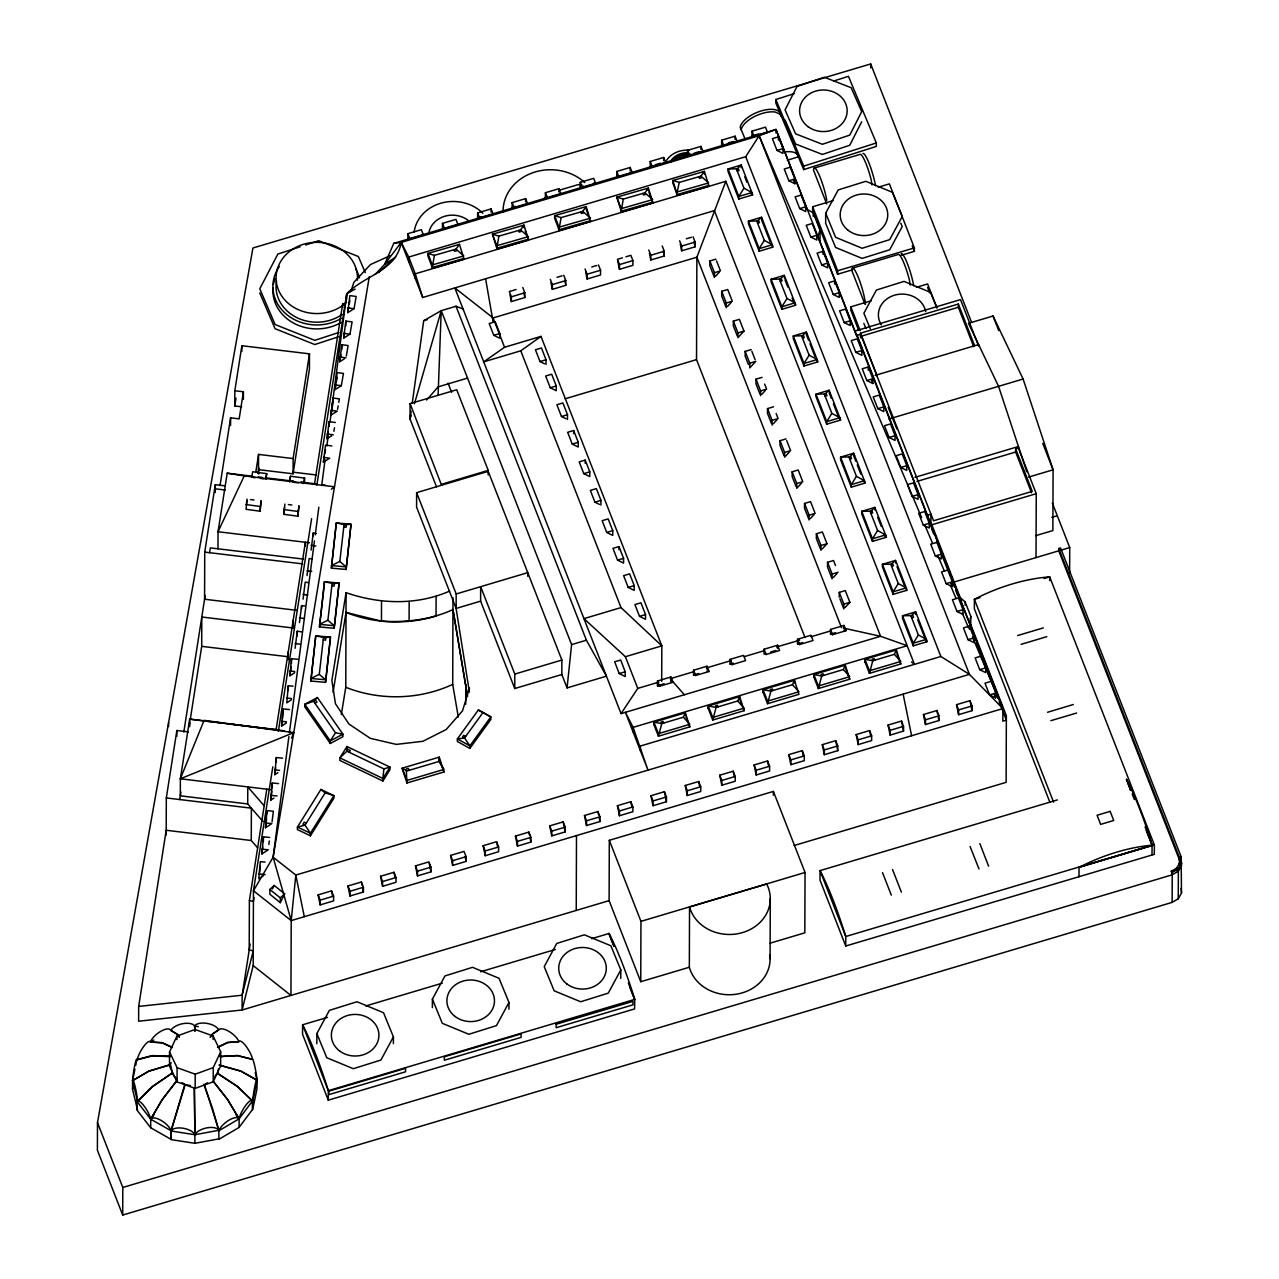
<?xml version="1.0" encoding="UTF-8"?>
<svg xmlns="http://www.w3.org/2000/svg" width="1279" height="1279" viewBox="0 0 1279 1279"><rect width="100%" height="100%" fill="white"/><g stroke="black" fill="none" stroke-linecap="round" stroke-linejoin="round"><path stroke-width="1.5" d="M971.48 322.116L870.695 63.95L252.938 247.998L97.492 1122.626L97.396 1150.221L122.704 1215.05L1172.14 902.382L1178.247 898.801L1181.508 893.014L1181.109 856.674L1060.579 547.972L1058.772 548.499L1058.772 550.817L1179.302 859.536L1179.302 857.218L1058.772 548.499M122.704 1215.05L122.8 1187.472L97.492 1122.626M137.556 1110.092L132.536 1089.228L132.568 1080.627A12.534 1.055 -81 0 1 134.743 1065.503A12.534 1.055 -81 0 1 136.885 1059.651L152.057 1055.591L170.347 1056.214M257.639 847.865L251.26 840.511L166.206 830.263L138.676 1006.429L138.628 1021.218L242.099 1009.994L609.108 900.64L609.316 840.303L773.395 791.413L805.035 872.486L804.827 932.823L770.134 943.167M150.714 1127.806L150.714 1119.141A12.534 3.437 59.3 0 0 143.903 1105.743A12.534 3.437 59.3 0 0 137.045 1101.555L152.073 1086.734L171.978 1073.161L177.365 1080.115L162.193 1099.78L150.73 1119.205L171.146 1130.78L171.114 1139.381L150.682 1127.742L137.013 1110.156L137.045 1101.555L150.73 1119.205A12.534 5.1 36.6 0 1 160.946 1120.324A12.534 5.1 36.6 0 1 171.146 1130.78L185.247 1084.512L182.018 1082.674M166.19 835.011L166.318 797.936L176.854 730.501L188.349 731.876M168.572 726.568L168.588 722.619M169.483 1066.094L169.531 1051.898L176.95 1036.07L195 1029.467L213.113 1035.974L220.675 1051.77L220.627 1065.967L213.209 1081.794L195.159 1088.397L177.046 1081.89L169.483 1066.094L171.13 1062.577M176.838 736.384L176.854 730.501M176.934 1039.619L176.95 1036.07M177.046 1081.89L177.094 1067.693L169.531 1051.898M284.082 730.773L189.692 719.134L180.371 778.783L180.307 795.826L247.71 803.947L262.866 821.406M189.66 726.712L189.692 719.134L203.441 720.796M190.411 1085.503L184.736 1084.624L170.954 1130.988L170.922 1139.589L194.92 1143.314L194.488 1088.013M195.159 1088.397L195.207 1074.2L213.257 1067.597L220.675 1051.77M190.427 718.494L201.698 646.343L201.794 617.006L291.852 627.845M225.072 485.844L215.288 484.677L204.736 552.112L204.576 599.227L296.584 610.307M213.097 1039.523L213.113 1035.974M213.209 1081.794L213.257 1067.597M215.256 492.527L215.288 484.677M217.99 548.803L218.038 531.744L227.198 473.198L252.427 476.236M230.572 425.459L230.604 417.833L239.173 418.857L243.41 391.758L234.84 390.734L241.875 345.714L309.486 353.851L309.438 369.087L293.067 473.806L258.518 469.649L258.566 454.413L293.131 458.569L293.067 473.806M241.651 406.802L234.776 405.971L234.84 390.734M213.513 1081.442L227.646 1099.492L239.157 1118.805L239.061 1127.423L252.411 1109.612L252.443 1101.011L237.398 1086.383L217.398 1073.065L214.232 1077.27M241.859 351.437L241.875 345.714M243.394 399.384L243.41 391.758M247.007 499.066L246.032 509.314L260.069 511.2L261.044 500.952L260.069 511.2M247.71 803.947L247.774 786.889L264.209 805.834M266.799 789.175L249.389 900.592L249.213 949.977L253.242 950.825L242.147 995.206L242.099 1009.994L253.194 965.613L253.45 890.76L272.811 766.872M251.26 840.511L251.371 808.168L166.318 797.936M258.742 473.965L258.758 468.05L257.91 473.55M255.208 1072.601L257.031 1080.179L256.999 1088.797L252.682 1109.756L252.714 1101.171A12.534 1.055 -81 0 1 254.889 1086.031A12.534 1.055 -81 0 1 257.031 1080.195A12.534 1.263 79.6 0 0 254.537 1065.119A12.534 1.263 79.6 0 0 252.011 1059.332L237.095 1055.623L221.219 1056.55M265.041 862.094L260.308 861.646L258.79 878.753L263.538 875.635M261.923 849.192L268.238 849.784L261.907 853.956L263.426 836.85L269.741 837.441M263.394 841.598L263.426 836.85M265.536 822.973L271.867 823.564L265.52 827.737L267.039 810.63L273.354 811.222L272.075 821.805M266.719 473.646L265.76 479.129L266.719 473.646L252.666 471.759L251.707 477.243L255.224 477.722M267.023 813.796L267.039 810.63M269.869 889.497L269.853 894.261L280.309 902.67L284.625 893.829L274.154 885.42L269.869 889.497L280.325 897.906L280.309 902.67M273.93 798.032L270.764 800.11L272.283 783.004L278.598 783.595M272.267 787.768L272.283 783.004M277.943 772.596L274.777 774.674L276.296 757.568L282.611 758.159M276.28 762.316L276.296 757.568M286.368 722.955L281.604 726.072L283.123 708.966L289.438 709.557M283.123 708.966L282.467 719.022M297.911 516.204L298.886 505.956L297.911 516.204L283.874 514.318L284.849 504.07M293.035 686.183L288.303 685.736L286.784 702.842L291.532 699.725M288.239 659.756L288.271 651.826M288.287 690.5L288.303 685.736M290.509 476.22L289.55 481.703L290.509 476.22L304.546 478.09L304.53 482.838L301.029 482.375M294.714 672.658L289.965 675.792L291.484 658.685L297.799 659.277M291.468 663.433L291.484 658.685M288.894 736.592L273.13 857.202L295.817 875.06L291.212 920.592L290.941 995.43L253.194 965.613M293.179 628.149L293.211 620.219M295.097 648.277L297.256 631.234L301.956 631.874M297.24 635.999L297.256 631.234M299.462 622.633L301.604 605.591L304.754 606.022M301.604 608.756L301.604 605.591M303.043 599.196L305.201 582.169L308.335 582.584M305.377 546.053L305.393 542.264L276.12 729.542M307.024 575.566L309.166 558.523L312.316 558.955M311.085 550.114L313.243 533.071L316.377 533.487M310.845 681.036L315.753 635.839L330.478 637.134L325.553 682.346L310.845 681.036L315.753 635.839L325.825 637.901L325.553 640.155L323.219 639.948M310.413 835.826L310.413 833.253L333.899 795.666L320.917 789.447L297.431 827.049L297.431 829.607L310.413 835.826L333.899 798.224L333.899 795.666L325.186 792.852L320.917 789.447M313.227 536.237L313.243 533.071M316.824 1043.728L316.856 1033.576L329.374 1010.378L356.985 1001.745L383.508 1012.712L393.42 1036.869L393.404 1043.632M319.462 626.95L324.37 581.737L339.095 583.048L334.187 628.261L319.462 626.95L324.147 586.246M320.15 904.892L320.166 900.144L318.119 894.884L331.549 890.871L333.611 896.131L333.595 900.896L320.15 904.892L318.119 894.884M323.411 457.386L329.678 458.218L323.395 462.135L325.537 445.108L331.821 445.939M324.354 584.311L324.37 581.737L334.443 583.816L334.171 586.07L331.837 585.862M325.553 682.346L330.478 637.134L323.475 637.693L319.27 674.337L325.569 679.773L310.845 678.462L319.27 674.337M331.693 435.771L326.976 438.713L329.119 421.67L335.402 422.518M329.103 426.435L329.119 421.67M628.341 982.911L634.768 999.379L634.576 1008.923L328.287 1100.18L328.319 1090.683A98.419 15.556 73.4 0 0 302.595 1024.783L327.472 1017.381M330.973 410.319L337.24 411.167L330.941 415.067L333.1 398.041L339.383 398.888L338.775 402.389M330.286 743.467L330.286 740.893L335.498 732.771L313.579 701.308L304.786 704.281L304.786 706.855L330.286 743.467L342.916 736.736L342.932 734.178L317.432 697.567L304.786 704.281L330.286 740.893L342.932 734.178L335.498 732.771M331.389 568.148L336.297 522.935L351.022 524.246L346.113 569.443L331.389 568.148L336.297 522.935L346.369 525.014L346.113 527.268L343.763 527.06M333.1 398.041L332.476 406.306M334.187 628.261L339.095 583.048L332.092 583.608L327.888 620.251L334.187 625.687L319.462 624.376L327.888 620.251M335.018 389.615L337.176 372.589L343.459 373.42L341.317 385.698L335.018 389.615L335.626 386.114M344.419 358.807L339.686 361.733L341.845 344.706L348.128 345.554L346.289 356.074M341.829 349.455L341.845 344.706M342.692 307.456L342.708 303.571L345.378 304.114M343.667 338.104L345.826 321.077L352.109 321.908L349.966 334.187L343.667 338.104L344.579 332.844M345.81 325.825L345.826 321.077M346.737 299.062L346.753 293.722C364.227 275.497 396.474 270.94 401.19 242.386L759.134 135.734L776.001 129.467L1002.896 708.55L1002.848 721.164L1006.349 720.109L999.187 701.771M341.333 714.561L345.762 687.287L346.081 592.673C379.495 604.28 416.89 605.511 449.648 591.074M346.113 569.443L351.022 524.246L344.035 524.806L339.814 561.449L346.113 566.885L331.405 565.574L339.814 561.449M347.744 312.652L349.886 295.609L356.17 296.456L354.043 308.735L347.744 312.652L348.655 307.392M346.977 749.094L346.977 746.52L389.983 767.096L389.967 769.67L382.885 781.021L339.878 760.445L339.894 757.871L346.977 746.52L346.913 751.189L339.894 757.871L382.885 778.447L382.885 781.021M349.966 896.003L349.998 891.255L347.936 885.995L361.381 881.998L363.428 887.258L363.412 892.007L349.966 896.003L347.936 885.995M467.57 696.224L452.958 609.555C430.719 619.883 405.731 622.649 381.446 621.13L381.526 601.37M382.581 886.299L382.597 881.535L380.55 876.275L393.98 872.278L396.042 877.538L396.026 882.286L382.581 886.299L380.55 876.275M407.889 233.689L407.873 238.438L409.951 238.949L423.397 234.936L421.335 229.676L407.889 233.689L409.951 238.949M406.93 783.004L402.15 768.199L439.257 757.136L444.021 771.956L406.93 783.004L406.258 769.015L408.225 768.423L408.976 770.374M408.704 261.635L408.72 257.063L401.19 242.386L393.788 243.346L384.643 264.321L375.179 274.457M409.088 621.306L409.168 601.546M488.194 474.941L488.21 470.4L456.715 389.743L410.095 403.636L410.047 419.032L436.523 486.851M415.259 278.39L415.275 273.818L408.72 257.063L745.721 156.677L759.134 135.734L921.647 517.611M416.634 492.655L416.586 507.123L456.139 608.436L480.616 601.146L480.664 586.677L514.798 674.081L514.75 688.534L561.833 674.513L561.881 660.044L488.194 471.327L416.634 492.655L456.187 593.968L456.139 608.436M417.498 875.891L417.514 871.143L415.467 865.883L428.897 861.87L430.959 867.13L430.943 871.878L417.498 875.891L415.467 865.883M432.382 1007.612L432.398 999.155L444.916 975.957L472.527 967.324L499.05 978.291L508.962 1002.448L508.946 1009.211M436.123 596.238L436.059 615.998A121.249 106.045 0.2 0 1 346.017 612.433L333.068 692.323M438.089 395.291L441.223 310.669L456.011 306.257L463.062 308.99M441.575 485.221L410.095 403.636M442.486 223.377L442.47 228.142L444.548 228.637L457.994 224.64L455.932 219.38L442.486 223.377L444.548 228.637M458.298 717.103L452.702 684.393L452.99 597.693M452.654 865.419L452.67 860.671L450.624 855.411L464.053 851.398L466.116 856.658L466.1 861.406L452.654 865.419L450.624 855.411M463.797 258.438L459.465 244.353L427.937 253.418L427.937 255.992L432.574 268.286L464.101 259.205L463.797 258.438L432.286 267.519L434.396 255.352L456.027 249.117L459.465 244.353M465.732 704.265L465.796 684.569M469.409 692.083L455.516 604.711M469.873 748.407L490.832 719.469L490.848 716.895L478.346 709.973L457.386 738.91L457.37 741.484L469.873 748.407L469.873 745.849L464.549 737.983L462.566 736.88L463.669 735.345L465.668 736.448M477.627 217.654L477.643 212.906L491.088 208.909L493.15 214.169L479.705 218.165L477.627 217.654L480.984 216.663M485.189 855.731L485.205 850.967L483.142 845.707L496.588 841.71L498.634 846.97L498.618 851.718L485.189 855.731L483.142 845.707M491.072 212.074L491.088 208.909M493.102 321.86L485.604 278.758M499.801 333.531L499.785 338.28L493.79 335.322L489.202 323.555L495.213 321.764L499.801 333.531L493.79 335.322M522.775 287.519L524.838 292.779L524.822 297.543L511.376 301.54L511.392 296.792L509.33 291.532L516.061 289.534M512.144 207.374L512.16 202.626L525.605 198.613L527.667 203.873L514.222 207.885L512.144 207.374L515.517 206.367M517.467 846.106L517.483 841.358L515.437 836.098L528.882 832.085L530.929 837.345L530.913 842.094L517.467 846.106L515.437 836.098M523.958 227.694L523.974 225.136L492.447 234.201L497.067 249.069L528.595 239.988L525.205 230.987M525.589 201.794L525.605 198.613M527.747 576.269L527.763 572.64L456.187 593.968M545.414 192.713L545.398 197.478L547.46 197.973L560.905 193.976L558.859 188.716L545.414 192.713L547.46 197.973M546.021 364.499L546.037 359.751L541.449 347.984L535.437 349.775L540.026 361.541L544.518 363.764M563.735 275.321L565.798 280.581L565.782 285.329L552.336 289.342L552.352 284.593L550.29 279.334M551.761 835.89L551.777 831.142L549.714 825.882L563.16 821.869L565.206 827.129L565.19 831.894L551.761 835.89L549.714 825.882M556.269 385.97L556.253 390.734L550.274 387.761L545.669 376.01L551.681 374.219L556.269 385.97L550.274 387.761M558.843 191.882L558.859 188.716M567.476 419.464L567.492 414.716L562.904 402.949L556.893 404.74L561.481 416.506L565.989 418.729M573.647 433.677L573.663 430.511L567.652 432.302L572.241 444.069L578.236 447.026L578.252 442.278L573.663 430.511M576.237 910.44L576.493 835.587M580.234 187.086L580.25 182.337L593.696 178.341L595.742 183.6L582.297 187.597L580.234 187.086L583.592 186.095M585.206 463.254L585.206 460.088L579.195 461.879L583.784 473.63L589.779 476.603L589.795 471.839L585.206 460.088M598.492 264.961L600.554 270.221L600.538 274.985L587.093 278.982L587.109 274.234L585.047 268.974M586.501 825.531L586.533 820.782L584.471 815.522L597.917 811.525L599.963 816.785L599.947 821.534L586.501 825.531L584.471 815.522M590.498 220.691L586.166 206.606L554.638 215.671L554.638 218.245L559.259 230.54L590.786 221.459L590.498 220.691L558.971 229.756L561.097 217.606L582.728 211.371L586.166 206.606M600.922 505.125L600.938 500.377L596.35 488.61L590.338 490.401L594.927 502.167L599.419 504.39M612.753 530.641L612.737 535.405L606.742 532.432L602.153 520.681L608.164 518.89L612.753 530.641L606.742 532.432M616.75 171.466L616.734 176.214L618.812 176.726L632.242 172.713L630.195 167.453L616.75 171.466L618.812 176.726M625.831 256.823L630.867 255.32L632.913 260.58L632.897 265.329L619.468 269.341L619.484 264.593L617.421 259.333L622.457 257.83M618.972 549.746L618.988 546.581L612.977 548.371L617.565 560.138L623.56 563.096L623.576 558.331L618.988 546.581M619.436 815.73L619.452 810.966L617.405 805.706L630.835 801.709L632.897 806.969L632.881 811.717L619.436 815.73L617.405 805.706M620.763 978.387L620.795 969.93L610.882 945.773L584.359 934.805L556.749 943.454L544.23 966.636L554.143 990.793L580.666 1001.761L608.276 993.128L620.795 969.93M625.207 671.795L625.191 676.543L619.196 673.553L614.671 661.787L620.699 660.012L625.207 671.795L619.196 673.553M630.179 170.619L630.195 167.453M633.089 731.94L633.105 727.367L625.415 712.307L647.989 770.134L633.105 727.367L907.179 645.719L880.56 636.287L843.373 628.085M634.224 585.622L634.208 590.37L628.213 587.413L623.624 575.646L629.636 573.855L634.224 585.622L628.213 587.413M640.363 750.581L640.379 746.025L940.864 656.495L969.434 674.369L1002.896 708.55L291.212 920.592L253.45 890.76L273.13 857.202L369.295 276.68M769.846 955.029A40.944 35.812 0.2 0 1 736.176 994.215A40.944 35.812 0.2 0 1 689.333 967.244L640.747 981.712L640.955 921.36L609.316 840.303M645.527 614.559L645.511 619.324L639.516 616.35L634.928 604.599L640.939 602.809L645.527 614.559L639.516 616.35M648.357 190.635L648.357 188.077L616.83 197.142L621.466 211.994L652.993 202.929L648.981 192.282M650.244 161.49L650.228 166.238L652.29 166.75L665.735 162.737L663.673 157.477L650.244 161.49L652.29 166.75M662.202 245.984L664.249 251.244L664.233 255.992L650.803 260.005L650.819 255.256L648.757 249.997M652.993 805.722L653.009 800.974L650.963 795.714L664.409 791.701L666.455 796.961L666.439 801.725L652.993 805.722L650.963 795.714M653.921 724.729L653.937 722.171L685.352 712.803L689.829 726.856L658.413 736.208L653.617 723.962M657.47 685.752L657.486 680.988L670.931 676.991L672.978 682.251L659.548 686.247L657.47 685.752L664.185 683.737M658.413 736.208L661.787 723.626L661.163 722.027L663.146 721.436L663.769 723.035M661.691 681.323L661.819 645.863L540.985 336.393L504.565 347.248L483.718 361.861L520.777 350.814L540.985 336.393M663.673 160.642L663.673 157.477M670.915 681.739L670.931 676.991M693.058 236.791L695.121 242.051L695.105 246.799L681.659 250.812L681.675 246.064L679.613 240.804M687.526 155.127L687.542 150.378L700.988 146.366L703.034 151.625L689.589 155.638L687.526 155.127L690.884 154.119M687.287 795.506L687.303 790.758L685.24 785.498L698.686 781.501L700.732 786.761L700.716 791.509L687.287 795.506L685.24 785.498M689.333 967.244L689.541 906.971L766.681 883.997A40.944 35.812 0.2 0 1 742.587 932.567A40.944 35.812 0.2 0 1 689.541 906.971M693.586 674.992L693.602 670.228L707.031 666.231L709.094 671.491L695.648 675.488L693.586 674.992L698.622 673.489M805.003 637.502L696.527 359.639L696.879 257.207L725.848 181.298L415.275 273.818L422.709 297.495L714.369 210.603L880.56 636.287L621.05 713.618L454.844 287.935L493.118 317.927L504.565 347.248M700.972 149.531L700.988 146.366M704.345 173.96L704.361 171.386L672.834 180.467L672.818 183.025L677.454 195.319L708.982 186.254L704.361 171.386L700.924 176.166L679.277 182.385L672.834 180.467L677.167 194.552L708.694 185.487M707.031 669.397L707.031 666.231M708.246 708.55L708.262 705.976L739.678 696.623L744.138 710.676L712.723 720.029L707.942 707.783M709.861 260.932L709.845 265.696L714.433 277.447L714.449 272.699L709.861 260.932L715.872 259.141M712.723 720.029L716.096 707.447L715.473 705.848L717.471 705.257L718.095 706.855M721.66 140.21L721.644 144.959L723.706 145.47L737.152 141.457L735.105 136.198L721.66 140.21L723.706 145.47M726.28 307.791L726.296 303.027L732.307 301.236L727.719 289.486L721.708 291.276L721.692 296.025L725.625 306.113M721.804 785.226L721.82 780.478L719.757 775.218L733.203 771.205L735.249 776.465L735.233 781.229L721.804 785.226L719.757 775.218M730.085 664.105L730.101 659.356L743.547 655.36L745.593 660.603L732.164 664.616L730.085 664.105L733.443 663.114M733.363 321.125L737.951 332.892L737.935 337.64L743.962 331.101L739.374 319.334L733.363 321.125L733.347 325.873L737.28 335.961M735.089 139.363L735.105 136.198M738.798 199.028L738.814 196.454L728.071 168.972L741.196 165.055L752.803 194.856L738.798 199.028L728.071 171.546L728.071 168.972L738.383 168.764L739.07 170.507L737.232 171.05M751.189 349.599L745.177 351.389L745.161 356.154L748.439 364.547M749.766 363.156L749.75 367.904L755.777 361.365L749.766 363.156L745.177 351.389M742.06 167.373L741.196 167.629L741.196 165.055L736.56 169.308L743.93 188.173L751.924 192.553L751.924 195.111L750.485 191.45M752.02 135.91L752.036 131.161L765.481 127.149L767.544 132.408L754.098 136.405L752.02 135.91L758.751 133.911M762.028 377.369L756.017 379.16L756.001 383.908L759.934 393.996M756.161 774.994L756.177 770.246L754.114 764.986L767.56 760.973L769.606 766.233L769.59 770.981L756.161 774.994L754.114 764.986M759.166 251.212L759.182 248.654L748.455 221.155L761.581 217.254L773.171 247.039L759.166 251.212L748.439 223.729L748.455 221.155L758.767 220.947L759.438 222.69L757.616 223.233M760.589 395.675L760.605 390.926L756.017 379.16M763.051 692.227L763.051 689.653L794.467 680.3L798.943 694.337L767.528 703.706L762.748 691.459M764.059 649.236L764.043 653.985L766.121 654.496L779.566 650.499L777.504 645.24L764.059 649.236L766.121 654.496M773.523 406.802L767.512 408.593L767.496 413.341L771.429 423.429M767.528 703.706L770.901 691.124L770.278 689.525L772.26 688.933L772.884 690.532M772.292 247.311L772.308 244.737L764.298 240.356L756.928 221.491L761.581 217.254M770.086 958.722L770.294 898.45M772.084 425.108L772.1 420.359L767.512 408.593M773.379 795.282L773.395 791.413M794.451 93.575L775.825 99.522L775.825 102.975L803.708 169.611L876.307 146.414L876.323 142.96L848.441 76.324L833.54 81.073M775.985 133.016L776.001 129.467L591.378 184.48M778.399 140.05L778.415 136.869L772.404 138.66L776.992 150.426L782.988 153.384L783.004 148.636L778.415 136.869M777.488 648.405L777.504 645.24M786.041 438.889L780.03 440.679L780.014 445.428L783.947 455.5M781.853 309.31L781.869 306.752L771.141 279.27L784.267 275.353L795.858 305.153L781.853 309.31L771.125 281.828L771.141 279.27L781.453 279.062L782.124 280.788L780.302 281.332M780.03 440.679L784.619 452.43L784.603 457.179L789.431 451.951M790.838 764.666L790.854 759.902L788.791 754.642L802.237 750.645L804.283 755.905L804.267 760.653L790.838 764.666L788.791 754.642M801.581 483.062L796.753 488.29L796.769 483.542L802.78 481.751L798.192 469.985L792.181 471.775L792.165 476.523L796.098 486.612M794.835 183.728L794.851 178.98L790.262 167.213L784.251 169.004L788.839 180.771L794.835 183.728L793.524 180.371M794.978 305.409L794.994 302.835L786.985 298.471L779.614 279.605L784.267 275.353M794.467 682.858L794.467 680.3L792.468 684.697L770.901 691.124L763.051 689.653L767.544 701.132L798.959 691.779L792.468 684.697M797.536 644.008L797.552 639.26L810.982 635.263L813.044 640.523L799.599 644.52L797.536 644.008L802.572 642.522M803.708 169.611L803.724 166.142L775.825 99.522M803.995 366.034L804.011 363.46L793.284 335.977L806.409 332.06L818 361.861L803.995 366.034L793.268 338.535L793.284 335.977L803.596 335.769L804.267 337.512L802.445 338.056M804.539 503.446L804.523 508.195L809.111 519.945L809.127 515.197L804.539 503.446L810.55 501.64L815.139 513.407L809.127 515.197M805.722 206.814L805.706 211.563L799.711 208.605L795.122 196.838L801.134 195.047L805.722 206.814L799.711 208.605M833.237 200.595L812.645 206.734L812.645 210.204L837.633 274.218L852.613 269.757M813.204 216.295L813.22 212.73L807.305 209.644L776.001 129.467M813.86 677.087L813.876 674.513L845.291 665.16L849.768 679.197L818.352 688.566L813.572 676.319M816.833 235.272L816.817 240.02L810.822 237.063L806.234 225.296L812.245 223.505L816.833 235.272L810.822 237.063M822.173 548.979L826.985 543.751L822.397 531.984L816.386 533.775L816.37 538.539L820.303 548.611M817.121 362.117L817.137 359.559L809.127 355.178L801.757 336.313L806.409 332.06M818.352 688.566L821.726 675.983L821.102 674.385L823.084 673.777L823.708 675.392M819.999 240.868L820.031 230.204L813.22 212.73M820.958 550.29L820.974 545.541L816.386 533.775M823.1 254.505L823.1 248.829M825.69 213.145L835.603 237.302L862.126 248.27L889.736 239.621L902.255 216.423L892.342 192.282L865.819 181.298L838.209 189.947L825.69 213.145L825.658 223.281L835.555 247.439L862.094 258.406L889.704 249.773L902.223 226.575L900.8 223.122M824.315 754.69L824.331 749.926L822.285 744.666L835.715 740.669L837.777 745.929L837.761 750.677L824.315 754.69L822.285 744.666M826.714 424.196L826.73 421.638L815.986 394.156L829.112 390.239L840.719 420.024L826.714 424.196L815.986 396.714L815.986 394.156L826.298 393.932L826.985 395.675L825.147 396.218M827.689 263.106L827.673 267.855L821.694 264.897L817.089 253.13L823.1 251.339L827.689 263.106L821.694 264.897M827.529 562.312L827.513 567.061L832.101 578.827L832.117 574.063L827.529 562.312L833.54 560.522L835.507 565.558M830.535 634.176L830.551 629.428L843.996 625.431L846.043 630.675L832.613 634.688L830.535 634.176L835.587 632.673M834.643 284.082L834.659 280.916L828.648 282.707L833.237 294.474L839.232 297.431L839.248 292.683L834.659 280.916M837.633 274.218L837.649 270.748L812.645 206.734M839.248 597.117L839.264 592.369L845.275 590.578L849.864 602.329L845.035 607.573M839.839 420.295L839.839 417.721L831.846 413.357L824.475 394.492L829.112 390.239M843.98 628.597L843.996 625.431M839.264 592.369L843.852 604.136L843.836 608.884L839.903 598.796M1049.915 802.349L974.358 608.804L974.39 599.307A98.419 45.101 -21.3 0 1 1049.707 576.877L1154.377 844.987L1154.297 854.34L845.739 946.012L845.771 936.516A98.419 15.556 73.4 0 0 820.047 870.615L1057.413 799.903M850.215 320.789L850.199 325.537L844.204 322.58L839.616 310.813L845.627 309.022L850.215 320.789L844.204 322.58M871.447 300.693L850.855 306.832L850.839 310.285L858.689 330.414M851.302 487.171L851.302 484.613L840.575 457.131L853.701 453.214L865.291 482.998L851.302 487.171L840.575 459.689L840.575 457.131L850.887 456.907L851.574 458.649L849.736 459.193M858.193 744.586L858.209 739.838L856.163 734.578L869.608 730.565L871.654 735.825L871.639 740.589L858.193 744.586L856.163 734.578M860.655 337.832L860.511 333.195L958.339 304.05L974.422 345.25M861.854 350.574L861.822 355.322L855.843 352.364L851.238 340.598L857.25 338.807L861.854 350.574L855.843 352.364M864.428 483.27L864.428 480.696L856.434 476.332L849.064 457.45L853.701 453.214M864.924 661.867L864.94 659.293L896.355 649.94L900.832 663.993L869.416 673.346L864.636 661.099M868.249 370.159L868.265 366.993L862.254 368.784L866.842 380.55L872.838 383.508L872.854 378.76L868.265 366.993M870.679 67.883L870.695 63.95M869.416 673.346L872.79 660.763L872.166 659.165L874.149 658.573L874.772 660.172M872.47 541.385L872.47 538.811L861.742 511.328L874.868 507.427L886.459 537.212L872.47 541.385L861.726 513.902L861.742 511.328L872.054 511.12L872.726 512.863L870.903 513.407M874.852 509.985L874.868 507.427L870.232 511.664L877.586 530.529L885.596 534.91L885.58 537.468L884.157 533.807M883.821 406.866L883.805 411.614L877.81 408.656L873.221 396.89L879.233 395.099L883.821 406.866L877.81 408.656M890.088 735.089L890.104 730.341L888.058 725.081L901.503 721.068L903.55 726.328L903.534 731.076L890.088 735.089L888.058 725.081M893.158 594.367L893.158 591.809L882.43 564.327L895.556 560.41L907.147 590.195L893.158 594.367L882.414 566.885L882.43 564.327L892.742 564.103L893.429 565.846L891.591 566.389M895.076 435.675L895.06 440.424L889.065 437.466L884.476 425.699L890.488 423.909L895.076 435.675L889.065 437.466M906.283 590.466L906.283 587.892L898.274 583.528L890.919 564.647L895.556 560.41M906.779 465.668L906.763 470.416L900.768 467.459L896.179 455.692L902.191 453.901L906.779 465.668L900.768 467.459M901.279 255.256L914.389 251.355L914.389 247.886L889.401 183.872L878.161 187.214M913.238 645.831L913.254 643.257L902.526 615.775L915.636 611.858L927.243 641.658L913.238 645.831L902.51 618.333L902.526 615.775L912.838 615.567L913.51 617.309L911.687 617.853M918.082 494.605L918.066 499.37L912.071 496.396L907.482 484.645L913.494 482.854L918.082 494.605L912.071 496.396M925.484 724.538L925.5 719.789L923.454 714.529L936.883 710.532L938.946 715.776L938.93 720.541L925.484 724.538L923.454 714.529M916.515 614.176L915.636 614.432L915.636 611.858L911 616.11L918.37 634.976L926.38 639.356L926.364 641.914L917.778 619.931M929.273 523.287L929.257 528.035L923.262 525.077L918.674 513.311L924.685 511.52L929.273 523.287L923.262 525.077M930.856 526.756L930.904 514.142L927.403 515.197M936.548 541.337L941.344 554.175L941.328 558.923L935.333 555.965L930.744 544.214L936.756 542.424M946.14 583.656L952.136 586.629L952.152 581.865L946.14 583.656L941.552 571.905L947.563 570.114M973.719 346.705L958.323 307.28L958.339 304.05M958.579 714.689L958.595 709.925L956.532 704.665L969.978 700.668L972.024 705.928L972.008 710.676L958.579 714.689L956.532 704.665M963.023 609.699L963.007 614.464L957.012 611.49L952.423 599.739L958.435 597.948L963.023 609.699L957.012 611.49M965.149 605.207L965.165 601.913L959.33 596.973M969.418 629.3L969.434 626.134L963.423 627.925L968.011 639.676L974.006 642.634L974.022 637.885L969.434 626.134M970.745 628.916L970.793 616.318L965.165 601.913M989.578 694.929L995.574 697.886L995.59 693.138L989.578 694.929L984.99 683.162L991.001 681.371M1031.514 492.687L1015.638 452.031L1015.654 448.849L1018.42 448.018L1018.42 446.515L914.933 477.355M1036.022 557.596L1036.246 493.678L1018.42 448.018M1049.691 580.666L1049.707 576.877L1044.064 578.556M1069.628 573.184L1069.724 547.556L1052.329 503.015M1078.98 876.786L1079.012 867.29L1154.329 844.843L1079.012 867.29M1152.027 854.756L1152.059 845.259L1146.336 830.615M1178.247 898.801L1178.359 868.889L1177.415 867.674L1171.308 871.255L1172.235 874.804L1178.343 871.207L1181.604 865.435L1181.109 858.992M1172.14 902.382L1172.235 872.47L1171.308 871.255M1179.094 859.12L1179.094 856.786L1181.109 856.674L1179.302 857.218M438.905 761.469L407.026 770.965L402.15 768.199L406.93 780.446L444.037 769.382L438.905 761.469L439.257 757.136M246.511 504.198L246.847 500.776M283.874 514.318L284.514 507.491M383.876 768.871L382.885 778.447L389.983 767.096L383.876 768.871L346.913 751.189L348.048 749.382L350.318 750.469L349.183 752.276M456.011 306.257L586.406 640.203L606.438 676.175L567.061 687.91L571.601 644.6L441.223 310.669L423.701 320.709L412.222 403.301M259.429 873.461L260.292 866.395M261.907 853.956L262.755 846.89M265.52 827.737L266.592 818.912M270.764 800.11L271.835 791.285M274.777 774.674L275.64 767.608M281.604 726.072L282.035 722.539M268.878 844.492L269.309 840.974M289.965 675.792L291.036 666.967M289.406 732.643L314.458 540.857M315.242 534.926L318.855 507.251M321.7 485.508L325.058 459.8M326.864 445.955L328.143 436.075M329.966 422.246L346.753 293.722L355.082 289.102M411.135 411.167L410.047 419.032L411.135 415.243M209.58 552.688L210.332 547.876L303.395 559.083M220.02 485.588L230.604 417.833M183.808 732.068L205.184 595.374M234.776 405.971L236.007 398.137M189.196 726.296L189.804 722.395M179.731 799.551L180.915 791.989M255.832 471.919L258.566 454.413M293.131 458.569L309.486 353.851M314.554 483.718L342.708 303.571M278.342 731.444L311.612 518.571M316.856 485.061L346.753 293.722M254.025 897.522L253.418 901.439L249.389 900.592M250.14 944.046L242.147 995.206L138.676 1006.429M346.081 592.673L331.869 680.364L335.434 703.674L348.911 724.026L370.286 738.335L396.266 744.394L422.917 741.292L446.179 729.526L462.518 710.852L469.425 688.118M303.603 483.59L304.546 478.09M349.263 303.874L349.87 300.373M339.686 361.733L340.917 354.731M336.233 382.597L337.16 377.337M326.976 438.713L328.191 431.694M330.941 415.067L331.869 409.808M323.395 462.135L324.306 456.875M324.914 453.374L325.521 449.856M333.883 431.295L334.49 427.778M337.544 409.408L338.168 405.891M969.53 623.081L970.793 616.318M137.588 1101.491A12.534 1.263 79.6 0 0 135.094 1086.415A12.534 1.263 79.6 0 0 132.568 1080.627L148.86 1071.099L170.475 1064.767L172.457 1072.985L152.569 1086.622L137.588 1101.491L132.568 1080.627L134.919 1069.196M135.718 1065.375L136.885 1059.651M132.536 1089.228L133.719 1083.505M218.549 1068.541L217.542 1073.497L237.606 1086.654L252.714 1101.171L257.031 1080.195L240.804 1071.035L219.237 1064.991M498.89 236.135L496.78 248.302L528.307 239.221L523.974 225.136L520.537 229.9L498.89 236.135L492.447 234.201L496.796 245.728L528.323 236.663L520.537 229.9L521.145 231.515L519.146 232.091L518.539 230.476M623.289 199.076L621.178 211.227L652.706 202.162L648.357 188.077L644.92 192.841L623.289 199.076L616.83 197.142L621.178 208.669L652.706 199.588L644.92 192.841L645.527 194.456L643.545 195.016L642.937 193.417M679.277 182.385L677.167 191.978L708.694 182.913L700.924 176.166L701.531 177.765L699.533 178.341L698.926 176.742M414.428 403.828L441.223 310.669M350.878 291.516L353.867 282.323L370.446 264.561L390.159 255.64M820.031 230.204L817.809 236.551L856.45 335.53L860.671 334.267L933.542 520.777L1032.249 491.36L1015.654 448.849M291.548 738.143L293.77 732.611L204.08 720.349L180.371 778.783L270.876 789.671M683.338 717.199L689.829 724.282L658.413 733.65L653.937 722.171L661.787 723.626L683.338 717.199L685.352 712.803L685.336 715.377L685.048 714.609M737.663 701.02L744.154 708.102L712.739 717.455L708.262 705.976L716.096 707.447L737.663 701.02L739.678 696.623M843.293 669.557L849.768 676.639L818.352 685.992L813.876 674.513L821.726 675.983L843.293 669.557L845.291 665.16L845.275 667.718L844.987 666.951M894.357 654.336L900.832 661.419L869.416 670.788L864.94 659.293L872.79 660.763L894.357 654.336L896.355 649.94L896.339 652.514L896.051 651.746M331.357 489.233L334.49 486.771L244.241 475.9L218.038 531.744L309.47 542.76M272.443 888.953L274.154 885.42M861.662 121.841L849.736 145.262L822.349 154.439L795.554 143.967L785.034 120.018M393.42 1036.869L380.902 1060.051L353.292 1068.7L326.769 1057.733L316.856 1033.576M508.962 1002.448L496.444 1025.63L468.833 1034.279L442.31 1023.312L432.398 999.155M1178.359 868.889L1181.604 863.101L1179.941 862.398L1176.696 868.185L1178.359 868.889L1172.235 872.47M743.93 188.173L738.814 196.454L751.924 192.553M764.298 240.356L759.182 248.654L772.308 244.737M786.985 298.471L781.869 306.752L794.994 302.835M809.127 355.178L804.011 363.46L817.137 359.559M831.846 413.357L826.73 421.638L839.839 417.721M856.434 476.332L851.302 484.613L864.428 480.696M877.586 530.529L872.47 538.811L885.596 534.91M898.274 583.528L893.158 591.809L906.283 587.892M918.37 634.976L913.254 643.257L926.38 639.356M325.186 792.852L305.01 825.163L297.431 827.049L310.413 833.253L305.01 825.163L302.947 824.172L304.194 822.173L306.257 823.164M621.05 713.618L637.757 688.39L658.813 682.123M210.539 1037.029L212.778 1033.8L218.645 1029.835A12.534 5.995 11.4 0 0 206.67 1023.312A12.534 5.995 11.4 0 0 194.648 1026.094A12.534 5.931 -13.8 0 0 182.737 1023.68A12.534 5.931 -13.8 0 0 170.81 1030.538L177.285 1034.327L179.428 1037.093M210.172 1037.221L212.458 1033.992L218.453 1030.075A12.534 5.1 36.6 0 1 228.685 1031.242A12.534 5.1 36.6 0 1 238.885 1041.698L227.566 1042.593L217.526 1047.437L227.47 1042.481L238.869 1041.65A12.534 3.437 59.3 0 1 245.728 1045.822A12.534 3.437 59.3 0 1 252.555 1059.284L237.606 1055.527L219.716 1056.518M482.583 713.106L464.549 737.983L457.386 738.91L469.873 745.849L490.848 716.895L478.346 709.973M153.896 1114.856L150.714 1119.141L162.097 1099.684L177.189 1079.94M239.093 1118.837L252.443 1101.011A12.534 3.309 -60.2 0 0 245.792 1105.28A12.534 3.309 -60.2 0 0 239.093 1118.837L227.518 1099.556L213.321 1081.586M426.642 400.023L438.121 386.866L467.554 378.088M715.648 276.136L719.262 272.219M727.479 306.48L731.108 302.547M761.804 394.364L765.418 390.431M773.283 423.797L776.913 419.88M810.326 518.65L813.94 514.718M833.3 577.516L836.914 573.584M317.432 697.567L313.579 701.308L315.593 700.237L316.952 702.171L314.938 703.242M280.325 897.906L284.625 893.829M378.472 272.619L395.723 257.047L384.643 264.321L401.19 242.386L422.709 297.495M543.719 198.677L546.98 196.438M170.491 1056.646L152.281 1055.878L137.157 1059.843A12.534 3.309 -60.2 0 1 143.84 1046.286A12.534 3.309 -60.2 0 1 150.506 1042.017L153.816 1040.051M207.566 1082.753L204.384 1084.624L218.949 1130.7L239.157 1118.805L235.896 1114.569M239.125 1127.407L218.917 1139.301L218.789 1130.284L212.378 1107.918L203.841 1084.336M132.568 1080.627L148.86 1071.21L170.475 1064.528M180.371 778.783L293.77 732.611M1047.581 712.275L1073.305 704.505M1017.62 635.551L1043.376 627.877M1021.058 644.36L1046.814 636.67M1050.858 720.669L1076.63 713.027M300.101 246.799L277.831 254.089L259.781 288.798L275.097 324.53L314.81 340.342L338.935 332.444M305.681 244.976L318.663 240.724L358.376 256.535L365.266 272.619M338.919 336.633L314.794 344.531L275.081 328.719L259.765 292.987M787.304 160.291L798.336 156.773A21.567 9.8 -22.7 0 0 785.594 151.849M803.724 166.142L876.323 142.96M559.147 190.267L577.98 184.656L581.817 184.608M655.264 164.735L660.3 163.232M694.241 153.128L699.277 151.625M728.359 142.96L733.411 141.457M393.788 243.346L589.651 184.991M776.992 150.426L783.004 148.636M814.195 168.077L860.064 154.407A21.567 3.405 73.4 0 1 871.127 179.572L872.022 184.959M788.839 180.771L794.851 178.98M557.02 277.319L562.057 275.816M591.777 266.975L596.813 265.472M686.343 238.789L691.379 237.286M762.444 219.556L761.565 219.812L770.15 241.811M423.701 320.709L427.442 319.59M511.392 296.792L524.838 292.779M552.352 284.593L565.798 280.581M587.109 274.234L600.554 270.221M619.484 264.593L632.913 260.58M650.819 255.256L664.249 251.244M681.675 246.064L695.121 242.051M493.118 317.927L696.879 257.207L841.518 627.685M714.449 272.699L720.461 270.908L716.528 260.82M784.251 277.927L785.13 277.655M837.649 270.748L914.389 247.886M852.39 268.174L898.258 254.505A21.567 3.405 73.4 0 1 909.321 279.669L910.216 285.057M540.026 361.541L546.037 359.751M833.237 294.474L839.248 292.683M737.951 332.892L743.962 331.101M916.372 287.311L927.595 283.954L936.883 307.743M565.126 398.792L696.527 359.639M807.273 334.379L806.394 334.634L808.536 340.134M561.481 416.506L567.492 414.716M855.123 331.005L960.497 299.606L978.611 346.001L978.627 344.563L875.124 375.402M860.495 336.425L958.323 307.28M1035.878 535.613L1052.873 530.561L1053.081 469.809L1023.104 379.016L993.032 316.009L968.491 323.331L998.563 386.338L1026.749 471.711M572.241 444.069L578.252 442.278M441.591 484.277L488.21 470.4M760.605 390.926L766.617 389.136L764.65 384.084M866.842 380.55L872.854 378.76M829.975 392.541L829.112 392.813L831.254 398.297M583.784 473.63L589.795 471.839M772.1 420.359L778.112 418.569L776.145 413.517M594.927 502.167L600.938 500.377M888.857 419.016L1023.104 379.016M784.619 452.43L790.63 450.64L786.697 440.568M854.564 455.516L853.685 455.788L855.843 461.271M617.565 560.138L623.576 558.331M916.931 481.432L1015.638 452.031M1028.524 477.115L1053.081 469.809L1042.753 443.349M820.974 545.541L826.985 543.751M625.383 656.719L661.819 645.863L621.018 607.589L583.959 618.636L625.383 656.719L637.757 688.39M930.856 525.061L1036.246 493.678M571.601 644.6L586.406 640.203M832.117 574.063L838.129 572.273M514.798 674.081L561.881 660.044M895.54 562.984L896.419 562.712M1051.802 517.356L1057.285 515.725M935.333 555.965L941.344 554.175M843.852 604.136L849.864 602.329M953.223 582.265L1058.772 550.817M1060.563 550.29L1069.724 547.556M693.122 671.891L670.292 678.685L684.361 694.753M706.44 667.926L731.172 660.556M744.49 656.591L763.515 650.915M776.833 646.95L799.663 640.155M811.078 636.75L830.103 631.075M770.773 651.986L775.809 650.483M980.034 597.629L974.39 599.307L1053.576 802.157M968.011 639.676L974.022 637.885M979.714 669.668L985.725 667.878L985.709 672.626L979.714 669.668L975.126 657.902L981.137 656.111L986.285 668.741M320.166 900.144L333.611 896.131M349.998 891.255L363.428 887.258M382.597 881.535L396.042 877.538M417.514 871.143L430.959 867.13M452.67 860.671L466.116 856.658M485.205 850.967L498.634 846.97M517.483 841.358L530.929 837.345M551.777 831.142L565.206 827.129M586.533 820.782L599.963 816.785M619.452 810.966L632.897 806.969M653.009 800.974L666.455 796.961M687.303 790.758L700.732 786.761M721.82 780.478L735.249 776.465M756.177 770.246L769.606 766.233M790.854 759.902L804.283 755.905M824.331 749.926L837.777 745.929M858.209 739.838L871.654 735.825M890.104 730.341L903.55 726.328M925.5 719.789L938.946 715.776M958.595 709.925L972.024 705.928M794.179 845.499L1006.125 782.348L1006.365 715.76L970.761 624.568M640.955 921.36L805.035 872.486M365.762 1005.965L442.342 983.151M480.616 971.752L555.278 949.498M591.649 938.674L609.044 933.478A98.419 15.556 73.4 0 1 634.768 999.379L328.319 1090.683L302.595 1024.783L302.563 1034.279L328.287 1100.18M1126.495 779.311L1130.62 790.342L1126.495 779.311A98.419 15.556 73.4 0 1 1152.219 845.211L845.771 936.516L820.047 870.615L820.015 880.112L845.739 946.012M122.8 1187.472L1172.235 874.804M194.968 1134.729L218.789 1130.284A12.534 5.931 -13.8 0 0 206.894 1127.854A12.534 5.931 -13.8 0 0 194.968 1134.729L170.954 1130.988A12.534 5.995 11.4 0 1 182.977 1128.206A12.534 5.995 11.4 0 1 194.952 1134.713L194.232 1088.013M194.936 1143.314L218.757 1138.886M1181.604 863.101L1179.59 863.229L1179.59 865.547L1179.094 856.786M179.348 1037.189L176.966 1033.992L170.651 1030.155A12.534 5.036 -37.6 0 0 160.562 1031.45A12.534 5.036 -37.6 0 0 150.442 1042.033L162.145 1042.705L172.425 1047.373M150.442 1042.033L162.017 1042.785L172.249 1047.501M289.981 671.027L294.714 671.475M286.8 698.094L291.532 698.542M281.62 721.324L286.368 721.772M274.793 769.926L279.525 770.358M270.78 795.362L277.095 795.954M258.806 874.005L265.121 874.596M293.323 472.207L316.073 474.941M258.262 476.939L262.131 477.403M266.016 477.866L293.195 481.144M300.965 482.071L317.256 484.038M214.648 488.754L225.344 490.033M204.736 552.112L302.611 563.879M201.698 646.343L287.839 656.703M207.374 721.26L213.257 721.98M217.19 722.443L223.09 723.163M227.022 723.626L278.838 729.861M347.76 307.887L354.043 308.735M343.683 333.355L349.966 334.187M339.702 356.985L345.985 357.832M335.034 384.867L341.317 385.698M326.992 433.965L333.275 434.796M290.493 480.968L294.01 481.432M293.067 482.167L298.327 482.886M260.484 478.426L264.002 478.89M250.508 499.545L254.025 500.009M288.351 504.55L291.868 505.013M246.048 504.565L260.085 506.436M283.89 509.57L297.927 511.44M311.101 545.35L315.817 545.989M307.04 570.802L311.74 571.441M303.059 594.447L307.775 595.071M299.478 617.869L304.178 618.508M295.113 643.513L299.83 644.152M194.904 1031.034L194.632 1026.094L198.341 1026.669M227.198 473.198L244.241 475.9M322.148 484.773L325.665 485.349M630.179 172.217L632.242 172.713M593.68 183.089L595.742 183.6M843.98 630.179L846.043 630.675M707.015 670.979L709.094 671.491M346.017 612.433L381.446 621.13M219.237 1065.231L240.804 1071.147L257.031 1080.195M561.097 217.606L554.638 215.671L558.987 227.198L590.514 218.133L582.728 211.371L583.336 212.985L581.337 213.561L580.73 211.946M434.396 255.352L427.937 253.418L432.286 264.945L463.813 255.88L456.027 249.117L456.635 250.732L454.637 251.308L454.045 249.693M177.094 1067.693L195.207 1074.2M1176.696 870.503L1178.343 871.207L1177.415 869.992M911.511 661.93L914.453 664.361L725.848 181.298M781.789 117.236L779.886 114.071L775.298 112.056A21.567 9.8 -22.7 0 0 754.066 116.757A21.567 9.8 -22.7 0 0 741.26 129.85M888.186 407.298L896.899 429.009M924.765 524.95L932.583 543.319M938.051 556.173L944.302 570.85M950.553 585.542L956.021 598.396M962.272 613.073L968.523 627.765M972.424 636.942L1002.896 708.55L857.17 335.322M745.049 138.899L740.205 127.356A21.567 9.8 -22.7 0 1 760.445 111.161A21.567 9.8 -22.7 0 1 780.622 114.439M936.915 307.903L930.536 292.363L904.013 281.396L876.403 290.045L863.885 313.227L870.264 328.767M863.853 323.379L865.979 328.559M979.842 843.596L988.603 866.155M970.09 846.506L979.011 869.001M892.566 869.592L901.375 892.134M882.51 872.598L891.303 895.14M993.032 316.009L998.691 330.51M1132.203 793.955L1134.345 799.455M1145.073 826.905L1152.219 845.211M912.247 245.856L914.389 251.355M927.595 287.423L929.737 292.907M826.73 204.016L813.524 170.171A21.567 3.405 73.4 0 1 819.199 175.095A21.567 3.405 73.4 0 1 826.778 200.323M864.94 304.098L851.718 270.253A21.567 3.405 73.4 0 1 858.273 277.239A21.567 3.405 73.4 0 1 865.515 304.306M850.855 306.832L860.127 330.606M860.511 333.195L877.298 376.186M930.872 522.392L961.568 601.018M931.56 528.579L933.702 534.046M942.239 555.917L954.326 586.885M955.749 590.53L957.891 595.998M976.261 643.049L979.842 652.226M987.724 672.402L997.748 698.094M871.527 380.151L872.838 383.508M950.825 583.272L952.136 586.629M994.263 694.529L995.574 697.886M759.134 135.734L969.434 674.369L295.817 875.06L304.29 916.691M752.036 131.161L754.098 136.405M745.721 156.677L940.864 656.495M744.762 176.79L746.92 182.289M784.97 279.749L787.832 287.088M792.117 298.071L794.275 303.571M809.975 343.795L814.979 356.617M833.396 403.796L839.12 418.457M857.266 464.948L860.847 474.109M877.714 517.324L881.295 526.484M896.979 566.645L904.125 584.967M896.979 654.145L900.832 663.993M687.542 150.378L689.589 155.638M751.844 351.277L755.122 359.687M721.708 291.276L726.296 303.027M792.181 471.775L796.769 483.542M830.551 629.428L832.613 634.688M845.931 669.365L849.768 679.197M797.552 639.26L799.599 644.52M580.25 182.337L582.297 187.597M730.101 659.356L732.164 664.616M739.662 699.181L744.138 710.676M512.16 202.626L514.222 207.885M693.602 670.228L695.648 675.488M685.976 717.007L689.829 726.856M477.643 212.906L479.705 218.165M657.486 680.988L659.548 686.247M520.777 350.814L621.018 607.589M448.066 383.124L451.647 392.301M561.833 674.513L567.061 687.91M609.108 900.64L640.747 981.712M480.616 601.146L514.75 688.534M609.044 933.478L614.048 946.3M608.884 933.526L613.888 946.348M629.604 986.621L634.608 999.427M439.241 759.71L444.021 771.956M586.166 209.164L588.02 214.105M273.13 857.202L291.212 920.592M969.978 700.668L972.008 710.676M936.883 710.532L937.571 713.858M938.242 717.199L938.93 720.541M903.134 694.113L911.607 735.745M901.503 721.068L903.534 731.076M869.608 730.565L870.615 735.585M835.715 740.669L837.761 750.677M802.237 750.645L803.26 755.649M694.081 241.795L695.105 246.799M680.3 244.129L681.659 250.812M767.56 760.973L768.583 765.977M663.225 250.988L664.233 255.992M649.444 253.322L650.803 260.005M733.203 771.205L734.226 776.225M617.757 260.996L619.468 269.341M698.686 781.501L699.709 786.505M585.734 272.315L587.093 278.982M564.758 280.325L565.782 285.329M664.409 791.701L666.439 801.725M550.977 282.659L552.336 289.342M630.835 801.709L631.858 806.713M523.798 292.539L524.822 297.543M510.017 294.873L511.376 301.54M597.917 811.525L598.588 814.851M599.275 818.192L599.947 821.534M563.16 821.869L565.19 831.894M528.882 832.085L529.554 835.427M530.241 838.768L530.913 842.094M496.588 841.71L497.611 846.714M465.076 856.402L466.1 861.406M429.248 863.549L430.943 871.878M393.98 872.278L395.003 877.282M361.381 881.998L362.053 885.324M362.74 888.665L363.412 892.007M331.549 890.871L332.572 895.892M452.958 609.555L467.395 696.08M1181.125 888.186L1181.508 893.014M194.648 1026.094L195.032 1031.034M452.702 684.393A121.249 106.045 0.2 0 1 345.762 687.287M503.079 212.154A47.467 41.52 0.2 0 1 532.32 172.905A47.467 41.52 0.2 0 1 584.775 182.545M341.221 318.439A43.87 38.37 0.2 0 1 286.32 314.202A43.87 38.37 0.2 0 1 279.43 266.384M355.754 269.038A43.87 38.37 0.2 0 1 359.447 277.799M342.148 314.442A40.72 35.62 0.2 0 1 296.2 317.304A40.72 35.62 0.2 0 1 276.552 280.836M341.205 322.404A43.87 38.37 0.2 0 1 294.889 323.779A43.87 38.37 0.2 0 1 272.955 288.063M273.434 284.354A43.87 38.37 0.2 0 1 274.953 278.806M346.529 302.292A40.72 35.62 0.2 0 1 281.54 295.753A40.72 35.62 0.2 0 1 307.472 243.266A40.72 35.62 0.2 0 1 357.417 280.229M414.172 231.883A39.329 34.405 0.2 0 1 441.559 203.025A39.329 34.405 0.2 0 1 482.854 213.257M666.039 161.106A23.662 20.688 0.2 0 1 689.205 150.235M673.378 160.77A17.506 15.3 0.2 0 1 688.614 155.239M671.491 161.809A17.506 15.3 0.2 0 1 688.614 153.768M670.516 161.346A18.593 16.259 0.2 0 1 688.726 152.809M672.53 160.53A18.593 16.259 0.2 0 1 678.126 156.502M218.949 1130.7A12.534 5.036 -37.6 0 1 229.069 1120.116A12.534 5.036 -37.6 0 1 239.157 1118.805M429.057 231.931A23.789 20.8 0.2 0 1 468.05 220.308M862.941 153.56A21.567 3.405 73.4 0 1 869.256 163.712A21.567 3.405 73.4 0 1 875.539 185.807M901.151 253.642A21.567 3.405 73.4 0 1 907.466 263.81A21.567 3.405 73.4 0 1 913.734 285.888M881.343 324.914A23.789 20.8 0.2 0 1 894.485 295.193A23.789 20.8 0.2 0 1 925.676 311.692M1079.06 867.418A98.419 45.101 -21.3 0 1 1154.377 844.987M328.815 1091.195L328.799 1094.648L405.555 1071.786L405.571 1068.317L328.815 1091.195M444.357 1056.758L444.341 1060.227L521.097 1037.365L521.113 1033.896L444.357 1056.758M556.189 1024.255L556.173 1027.708L632.929 1004.846L632.945 1001.377L556.189 1024.255M797.009 86.444L785.066 109.866L795.586 133.831L822.381 144.287L849.768 135.11L861.694 111.689L851.19 87.723L824.395 77.268L797.009 86.444M1110.156 811.366L1097.078 815.267L1100.643 824.379L1113.721 820.479L1110.156 811.366M566.869 983.935A23.789 20.8 0.2 0 0 605.846 972.328A23.789 20.8 0.2 0 0 574.831 948.586A23.789 20.8 0.2 0 0 566.869 983.935M339.495 1050.874A23.789 20.8 0.2 0 0 378.472 1039.267A23.789 20.8 0.2 0 0 347.456 1015.526A23.789 20.8 0.2 0 0 339.495 1050.874M455.036 1016.453A23.789 20.8 0.2 0 0 494.014 1004.83A23.789 20.8 0.2 0 0 462.998 981.105A23.789 20.8 0.2 0 0 455.036 1016.453M808.136 126.733A23.789 20.8 0.2 0 0 846.81 114.375A23.789 20.8 0.2 0 0 815.203 91.241A23.789 20.8 0.2 0 0 808.136 126.733M848.329 230.444A23.789 20.8 0.2 0 0 887.306 218.821A23.789 20.8 0.2 0 0 856.275 195.095A23.789 20.8 0.2 0 0 848.329 230.444"/></g></svg>
